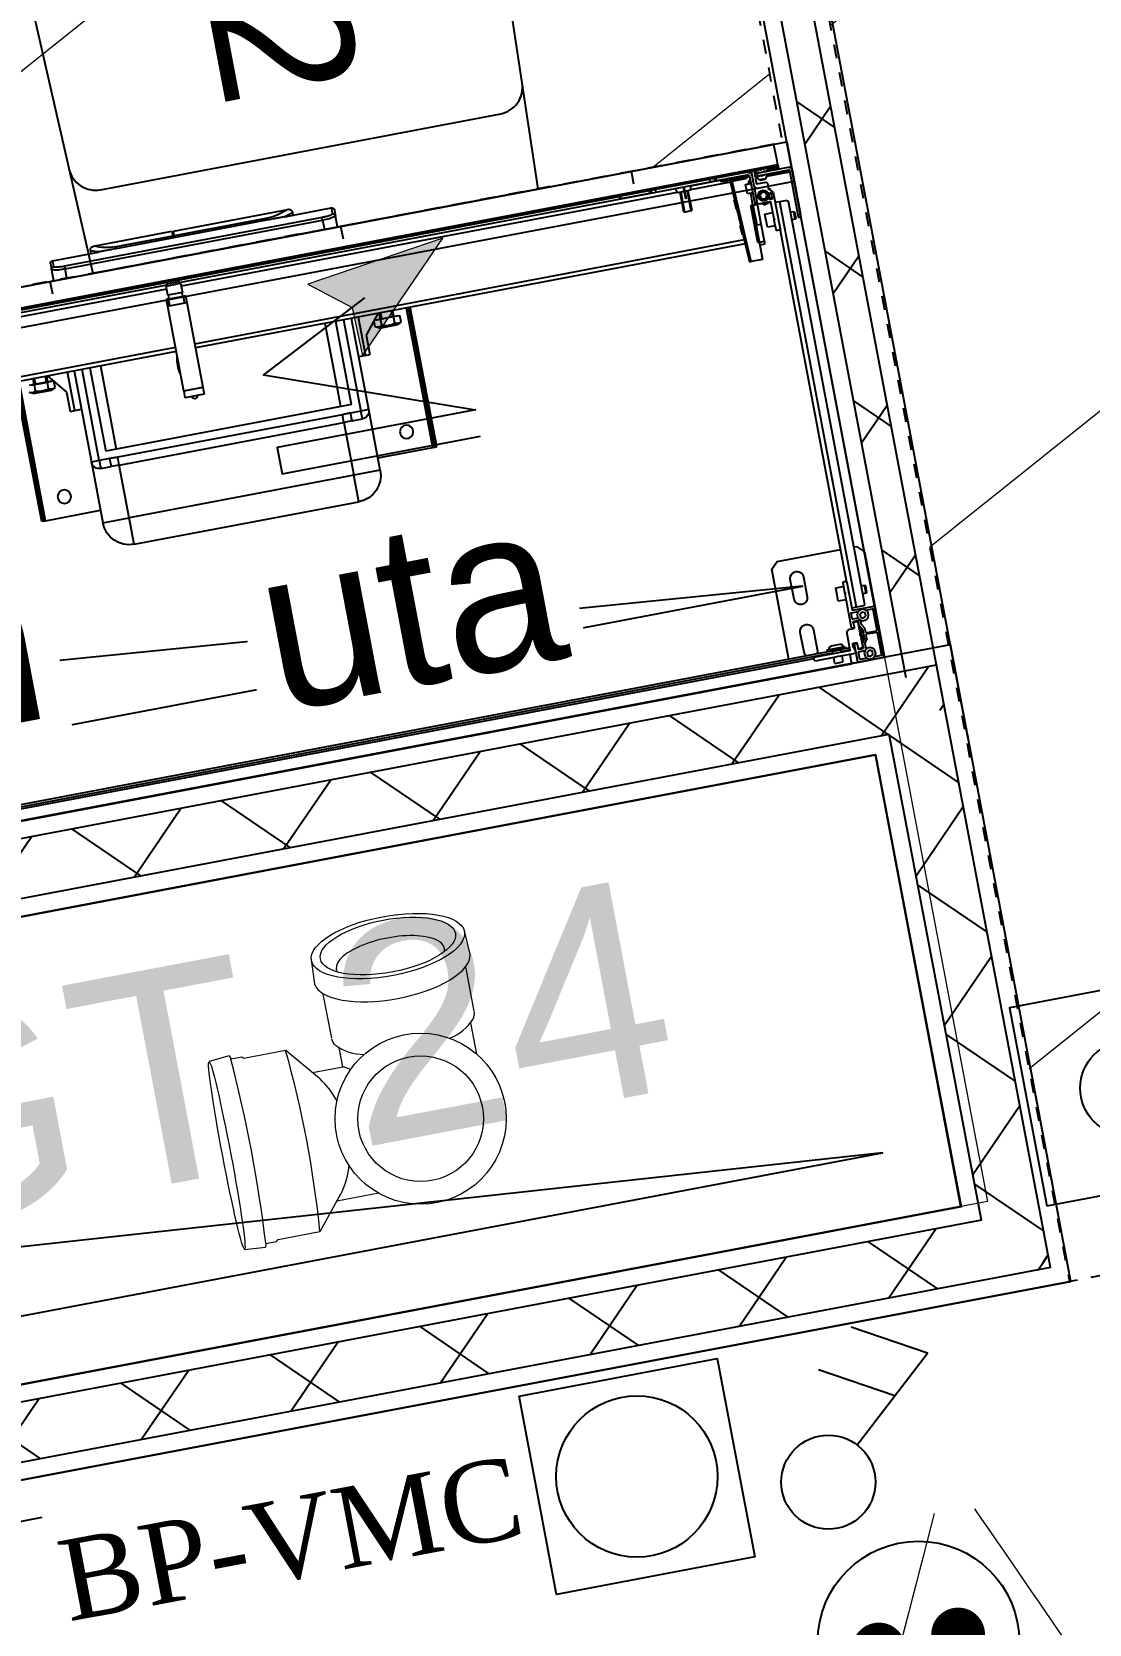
# Model space of a CAD drawing. Header units: centimetres. Extents: x 209280 to 319866, y -365283 to -277503.
# Drawn here: x 228778 to 229564, y -347973 to -346789 of the extents above; entities that cross this region are included whole.
import ezdxf

# ---------------------------------------------------------------- set-up
doc = ezdxf.new("R2010")
doc.units = ezdxf.units.CM
doc.linetypes.add('Style de ligne -1', pattern=[0.41664, 0.20828, -0.20836])
doc.layers.get('0').update_dxf_attribs({"color": 252})
for name, color, linetype in [('3-BAT C-Niveau 1', 252, 'Continuous'), ('prlm-EAU-CHU', 42, 'Continuous'), ('prlm-GT', 242, 'Continuous'), ('prlm-MOD', 64, 'Continuous'), ('prlm-VMC', 93, 'Continuous')]:
    doc.layers.add(name, color=color, linetype=linetype)
doc.layers.add('prlm-ELEC-CFO', color=1, linetype='Continuous', lineweight=25)
doc.styles.add('Geneva', font='arial.ttf')
doc.styles.add('Helvetica', font='arial.ttf')
doc.styles.add('prlm-elec-cfo', font='comic.ttf', dxfattribs={"height": 12})
doc.styles.add('prlm-vmc', font='pala.ttf', dxfattribs={"height": 14})

# ---------------------------------------------------------------- blocks, each defined once
blk = doc.blocks.new('MTI900_Alu_390')
at = {"layer": 'prlm-MOD', "color": 1, "linetype": 'Continuous'}
for p, q in [((-4.225, 0), (4.225, 0)), ((4.278, 0), (4.225, 0)), ((4.225, -0.07), (4.225, 0)), ((4.472, 0), (4.278, 0)), ((4.475, 0), (4.472, 0)), ((4.475, -0.003), (4.475, 0)), ((-4.105, -0.105), (4.105, -0.105)), ((-3.96, -0.09), (3.96, -0.09)), ((3.96, -0.073), (3.96, -0.097)), ((4.13, -0.07), (3.963, -0.07)), ((3.963, -0.1), (4.229, -0.1)), ((4.105, -0.115), (4.095, -0.125)), ((4.105, -0.025), (4.165, -0.025)), ((4.105, -0.025), (4.105, -0.07)), ((4.105, -0.1), (4.105, -0.115)), ((4.165, -0.115), (4.105, -0.115)), ((4.135, -0.075), (4.13, -0.07)), ((4.14, -0.07), (4.135, -0.075)), ((4.267, -0.07), (4.14, -0.07)), ((4.165, -0.07), (4.165, -0.025)), ((4.165, -0.115), (4.165, -0.1)), ((4.165, -0.105), (4.225, -0.105)), ((4.175, -0.125), (4.165, -0.115)), ((4.225, -0.105), (4.225, -0.1)), ((4.225, -0.105), (4.225, -0.12)), ((4.235, -0.1), (4.235, -0.24)), ((4.26, -0.12), (4.27, -0.09)), ((4.27, -0.09), (4.27, -0.073)), ((4.275, -0.003), (4.275, -0.137)), ((4.293, -0.021), (4.293, -0.074)), ((4.295, -0.137), (4.295, -0.098)), ((4.347, -0.018), (4.296, -0.018)), ((4.296, -0.077), (4.331, -0.077)), ((4.298, -0.095), (4.332, -0.095)), ((4.327, -0.1), (4.298, -0.1)), ((4.33, -0.195), (4.33, -0.103)), ((4.335, -0.098), (4.335, -0.134)), ((4.353, -0.086), (4.353, -0.129)), ((4.355, -0.038), (4.375, -0.027)), ((4.355, -0.062), (4.355, -0.038)), ((4.375, -0.073), (4.355, -0.062)), ((4.375, -0.027), (4.395, -0.038)), ((4.395, -0.062), (4.375, -0.073)), ((4.395, -0.038), (4.395, -0.062)), ((4.454, -0.018), (4.403, -0.018)), ((4.457, -0.191), (4.457, -0.021)), ((4.475, -0.387), (4.475, -0.003)), ((-4.1, -0.12), (4.1, -0.12)), ((3.775, -0.12), (3.775, -0.8)), ((3.895, -0.15), (3.895, -0.3)), ((3.995, -0.3), (3.995, -0.15)), ((4.067, -0.12), (4.067, -0.125)), ((4.067, -0.125), (4.203, -0.125)), ((4.067, -0.125), (4.067, -0.135)), ((4.067, -0.135), (4.203, -0.135)), ((4.103, -0.158), (4.168, -0.158)), ((4.17, -0.12), (4.225, -0.12)), ((4.203, -0.125), (4.203, -0.12)), ((4.203, -0.135), (4.203, -0.125)), ((4.26, -0.142), (4.26, -0.12)), ((4.292, -0.145), (4.263, -0.145)), ((4.278, -0.14), (4.292, -0.14)), ((4.295, -0.137), (4.295, -0.142)), ((4.33, -0.195), (4.325, -0.2)), ((4.325, -0.2), (4.33, -0.205)), ((4.338, -0.16), (4.33, -0.16)), ((4.33, -0.168), (4.342, -0.168)), ((4.33, -0.297), (4.33, -0.205)), ((4.33, -0.232), (4.342, -0.232)), ((4.354, -0.236), (4.335, -0.265)), ((4.336, -0.136), (4.354, -0.164)), ((4.338, -0.16), (4.338, -0.24)), ((4.355, -0.19), (4.338, -0.16)), ((4.338, -0.24), (4.355, -0.21)), ((4.354, -0.13), (4.372, -0.159)), ((4.355, -0.166), (4.355, -0.234)), ((4.373, -0.16), (4.373, -0.191)), ((4.373, -0.209), (4.373, -0.24)), ((4.454, -0.194), (4.376, -0.194)), ((4.376, -0.206), (4.454, -0.206)), ((4.457, -0.369), (4.457, -0.209)), ((4.235, -0.24), (4.25, -0.255)), ((4.25, -0.255), (4.292, -0.255)), ((4.275, -0.263), (4.275, -0.52)), ((4.292, -0.26), (4.278, -0.26)), ((4.293, -0.326), (4.293, -0.369)), ((4.295, -0.258), (4.295, -0.263)), ((4.295, -0.302), (4.295, -0.263)), ((4.328, -0.323), (4.296, -0.323)), ((4.298, -0.3), (4.327, -0.3)), ((4.332, -0.305), (4.298, -0.305)), ((4.33, -0.24), (4.338, -0.24)), ((4.335, -0.265), (4.335, -0.302)), ((4.353, -0.271), (4.353, -0.304)), ((4.373, -0.24), (4.354, -0.27)), ((4.355, -0.328), (4.375, -0.317)), ((4.355, -0.352), (4.355, -0.328)), ((4.375, -0.363), (4.355, -0.352)), ((4.375, -0.317), (4.395, -0.328)), ((4.395, -0.352), (4.375, -0.363)), ((4.395, -0.328), (4.395, -0.352)), ((4.296, -0.372), (4.347, -0.372)), ((4.305, -0.6), (4.305, -0.393)), ((4.34, -0.405), (4.305, -0.405)), ((4.308, -0.39), (4.472, -0.39)), ((4.34, -0.405), (4.34, -3.475)), ((4.395, -0.405), (4.34, -0.405)), ((4.405, -0.415), (4.395, -0.405)), ((4.403, -0.372), (4.454, -0.372)), ((4.405, -0.415), (4.405, -3.465)), ((4.475, -0.8), (4.475, -0.387)), ((3.895, -0.55), (3.895, -0.7)), ((3.995, -0.7), (3.995, -0.55)), ((4.215, -0.475), (4.215, -0.575)), ((4.275, -0.475), (4.215, -0.475)), ((4.215, -0.575), (4.275, -0.575)), ((4.275, -0.52), (4.278, -0.523)), ((4.275, -0.52), (4.275, -0.53)), ((4.278, -0.527), (4.275, -0.53)), ((4.275, -0.53), (4.275, -0.6)), ((4.43, -0.495), (4.405, -0.495)), ((4.405, -0.555), (4.43, -0.555)), ((4.43, -0.495), (4.43, -0.555)), ((4.435, -0.5), (4.43, -0.495)), ((4.43, -0.555), (4.435, -0.55)), ((4.435, -0.55), (4.435, -0.5)), ((4.285, -0.61), (4.295, -0.61)), ((4.305, -0.6), (4.305, -3.277)), ((3.775, -0.8), (3.825, -0.85)), ((4.425, -0.85), (4.475, -0.8)), ((3.825, -0.85), (4.305, -0.85)), ((4.405, -0.85), (4.425, -0.85)), ((-0.85, -1.865), (0.85, -1.865)), ((-0.85, -1.865), (-0.85, -2.065)), ((0.85, -1.865), (0.85, -2.065)), ((-1.05, -2.525), (-1.05, -2.065)), ((-1.05, -2.065), (-0.85, -2.065)), ((0.85, -2.065), (-0.85, -2.065)), ((-0.85, -2.065), (-0.85, -2.465)), ((0.85, -2.465), (0.85, -2.065)), ((1.05, -2.065), (0.85, -2.065)), ((1.05, -2.065), (1.05, -2.525)), ((-1.495, -2.16), (-1.495, -3.215)), ((-1.48, -2.16), (-1.495, -2.16)), ((-1.48, -2.16), (-1.48, -3.215)), ((-1.48, -2.16), (-1.465, -2.16)), ((-1.465, -2.16), (-1.05, -2.16)), ((-1.465, -2.16), (-1.465, -3.215)), ((1.05, -2.16), (1.465, -2.16)), ((1.465, -2.16), (1.48, -2.16)), ((1.465, -2.16), (1.465, -3.215)), ((1.48, -2.16), (1.48, -3.215)), ((1.48, -2.16), (1.495, -2.16)), ((1.495, -2.16), (1.495, -3.215)), ((-0.99, -2.465), (-0.912, -2.465)), ((-0.99, -2.525), (-0.99, -2.465)), ((-0.85, -2.465), (-0.912, -2.465)), ((-0.912, -2.525), (-0.912, -2.465)), ((-0.85, -2.465), (0.85, -2.465)), ((-0.85, -2.465), (-0.85, -2.524)), ((0.912, -2.465), (0.85, -2.465)), ((0.85, -2.465), (0.85, -2.524)), ((0.912, -2.465), (0.99, -2.465)), ((0.912, -2.465), (0.912, -2.525)), ((0.99, -2.465), (0.99, -2.525)), ((-1.05, -3.215), (-1.05, -2.525)), ((-0.99, -2.525), (-1.05, -2.525)), ((-0.99, -2.525), (-0.99, -3.215)), ((-0.912, -2.525), (-0.99, -2.525)), ((0.93, -2.585), (-0.93, -2.585)), ((-0.93, -3.215), (-0.93, -2.585)), ((0.85, -2.524), (-0.85, -2.524)), ((-0.85, -3.215), (-0.85, -2.585)), ((0.85, -2.585), (0.85, -3.215)), ((0.99, -2.525), (0.912, -2.525)), ((0.93, -2.585), (0.93, -3.215)), ((0.99, -3.215), (0.99, -2.525)), ((1.05, -2.525), (0.99, -2.525)), ((1.05, -2.525), (1.05, -3.215)), ((-1.134, -2.925), (-1.1, -2.925)), ((-1.134, -3.071), (-1.134, -2.925)), ((-1.1, -2.925), (-1.1, -3.215)), ((-1.1, -2.925), (-1.05, -2.925)), ((-0.277, -2.915), (-0.277, -2.865)), ((-0.132, -2.865), (-0.277, -2.865)), ((-0.132, -2.915), (-0.277, -2.915)), ((-0.277, -2.918), (-0.277, -2.915)), ((-0.277, -2.918), (-0.132, -2.918)), ((-0.277, -3.558), (-0.277, -2.918)), ((-0.132, -2.915), (-0.132, -2.865)), ((-0.132, -2.918), (-0.132, -2.915)), ((-0.132, -3.558), (-0.132, -2.918)), ((1.1, -2.925), (1.05, -2.925)), ((1.1, -3.215), (1.1, -2.925)), ((1.1, -2.925), (1.134, -2.925)), ((1.134, -3.071), (1.134, -2.925)), ((-1.25, -3.215), (-1.134, -3.071)), ((1.25, -3.215), (1.134, -3.071)), ((4.007, -3.691), (4.035, -3.077)), ((4.05, -3.077), (4.022, -3.692)), ((4.035, -3.077), (4.05, -3.077)), ((4.135, -3.077), (4.05, -3.077)), ((4.136, -3.497), (4.135, -3.077)), ((-1.38, -3.106), (-1.408, -3.12)), ((-1.395, -3.172), (-1.225, -3.172)), ((-1.384, -3.17), (-1.359, -3.17)), ((-1.38, -3.106), (-1.24, -3.106)), ((-1.36, -3.172), (-1.36, -3.215)), ((-1.359, -3.12), (-1.359, -3.17)), ((-1.359, -3.17), (-1.31, -3.17)), ((-1.351, -3.215), (-1.351, -3.172)), ((-1.31, -3.17), (-1.261, -3.17)), ((-1.269, -3.215), (-1.269, -3.172)), ((-1.261, -3.12), (-1.261, -3.17)), ((-1.261, -3.17), (-1.236, -3.17)), ((-1.26, -3.215), (-1.26, -3.172)), ((-1.212, -3.12), (-1.24, -3.106)), ((-1.236, -3.17), (-1.214, -3.17)), ((-1.225, -3.172), (-1.225, -3.17)), ((-1.212, -3.12), (-1.212, -3.167)), ((1.24, -3.106), (1.212, -3.12)), ((1.212, -3.12), (1.212, -3.167)), ((1.214, -3.17), (1.236, -3.17)), ((1.225, -3.17), (1.225, -3.172)), ((1.225, -3.172), (1.395, -3.172)), ((1.236, -3.17), (1.261, -3.17)), ((1.24, -3.106), (1.38, -3.106)), ((1.26, -3.172), (1.26, -3.215)), ((1.261, -3.12), (1.261, -3.17)), ((1.261, -3.17), (1.31, -3.17)), ((1.269, -3.215), (1.269, -3.172)), ((1.31, -3.17), (1.359, -3.17)), ((1.351, -3.215), (1.351, -3.172)), ((1.359, -3.12), (1.359, -3.17)), ((1.359, -3.17), (1.384, -3.17)), ((1.36, -3.215), (1.36, -3.172)), ((1.408, -3.12), (1.38, -3.106)), ((1.384, -3.17), (1.408, -3.17)), ((1.395, -3.172), (1.395, -3.17)), ((1.408, -3.12), (1.408, -3.17)), ((4.135, -3.187), (4.175, -3.187)), ((4.175, -3.187), (4.175, -3.207)), ((-0.277, -3.215), (-4.029, -3.215)), ((-0.277, -3.245), (-4.027, -3.245)), ((4.029, -3.215), (-0.132, -3.215)), ((4.027, -3.245), (-0.132, -3.245)), ((4.017, -3.356), (4.021, -3.285)), ((4.026, -3.286), (4.021, -3.285)), ((4.125, -3.207), (4.125, -3.487)), ((4.125, -3.207), (4.175, -3.207)), ((4.175, -3.207), (4.175, -3.337)), ((4.215, -3.305), (4.215, -3.405)), ((4.275, -3.305), (4.215, -3.305)), ((4.275, -3.277), (4.275, -3.346)), ((4.295, -3.267), (4.285, -3.267)), ((4.305, -3.553), (4.305, -3.277)), ((4.017, -3.356), (4.022, -3.356)), ((4.14, -3.337), (4.175, -3.337)), ((4.14, -3.487), (4.14, -3.337)), ((4.175, -3.337), (4.175, -3.487)), ((4.215, -3.405), (4.275, -3.405)), ((4.275, -3.346), (4.275, -3.358)), ((4.275, -3.358), (4.275, -3.484)), ((4.276, -3.348), (4.278, -3.35)), ((4.278, -3.354), (4.276, -3.356)), ((4.43, -3.325), (4.405, -3.325)), ((4.405, -3.385), (4.43, -3.385)), ((4.43, -3.325), (4.43, -3.385)), ((4.435, -3.33), (4.43, -3.325)), ((4.43, -3.385), (4.435, -3.38)), ((4.435, -3.38), (4.435, -3.33)), ((4.455, -3.355), (4.455, -3.335)), ((4.455, -3.335), (4.475, -3.335)), ((4.455, -3.69), (4.455, -3.355)), ((4.475, -3.355), (4.455, -3.355)), ((4.475, -3.335), (4.475, -3.355)), ((4.475, -3.69), (4.475, -3.355)), ((3.625, -3.532), (3.685, -3.532)), ((3.625, -3.532), (3.625, -3.682)), ((3.631, -3.682), (3.631, -3.532)), ((3.679, -3.682), (3.679, -3.532)), ((3.685, -3.682), (3.685, -3.532)), ((4.008, -3.552), (4.012, -3.482)), ((4.008, -3.552), (4.013, -3.552)), ((4.017, -3.482), (4.012, -3.482)), ((4.125, -3.487), (4.14, -3.487)), ((4.14, -3.497), (4.136, -3.497)), ((4.14, -3.487), (4.155, -3.487)), ((4.14, -3.487), (4.14, -3.577)), ((4.155, -3.487), (4.175, -3.487)), ((4.155, -3.497), (4.155, -3.487)), ((4.155, -3.702), (4.155, -3.497)), ((4.175, -3.497), (4.155, -3.497)), ((4.175, -3.487), (4.175, -3.49)), ((4.175, -3.49), (4.175, -3.601)), ((4.272, -3.487), (4.178, -3.487)), ((4.195, -3.561), (4.195, -3.523)), ((4.22, -3.478), (4.23, -3.472)), ((4.23, -3.472), (4.24, -3.478)), ((4.268, -3.521), (4.266, -3.521)), ((4.271, -3.507), (4.271, -3.518)), ((4.273, -3.542), (4.276, -3.542)), ((4.287, -3.504), (4.274, -3.504)), ((4.279, -3.545), (4.279, -3.549)), ((4.282, -3.552), (4.287, -3.552)), ((4.285, -3.504), (4.29, -3.507)), ((4.29, -3.549), (4.29, -3.507)), ((4.34, -3.475), (4.305, -3.475)), ((4.395, -3.475), (4.34, -3.475)), ((4.395, -3.475), (4.405, -3.465)), ((-0.277, -3.558), (-0.132, -3.558)), ((-0.277, -3.56), (-0.277, -3.558)), ((-0.277, -3.61), (-0.277, -3.56)), ((-0.26, -3.56), (-0.277, -3.56)), ((-0.255, -3.61), (-0.277, -3.61)), ((-0.26, -3.558), (-0.26, -3.608)), ((-0.15, -3.608), (-0.26, -3.608)), ((-0.15, -3.638), (-0.26, -3.638)), ((-0.26, -3.638), (-0.26, -3.708)), ((-0.255, -3.608), (-0.255, -3.638)), ((-0.155, -3.638), (-0.155, -3.608)), ((-0.132, -3.61), (-0.155, -3.61)), ((-0.15, -3.608), (-0.15, -3.558)), ((-0.132, -3.56), (-0.15, -3.56)), ((-0.15, -3.708), (-0.15, -3.638)), ((-0.132, -3.56), (-0.132, -3.558)), ((-0.132, -3.61), (-0.132, -3.56)), ((3.655, -3.641), (3.655, -3.627)), ((3.66, -3.627), (3.655, -3.627)), ((3.655, -3.717), (3.655, -3.641)), ((3.66, -3.641), (3.655, -3.641)), ((3.66, -3.641), (3.66, -3.627)), ((3.66, -3.717), (3.66, -3.641)), ((4.115, -3.577), (4.115, -3.647)), ((4.155, -3.577), (4.115, -3.577)), ((4.115, -3.647), (4.155, -3.647)), ((4.14, -3.647), (4.14, -3.657)), ((4.175, -3.623), (4.175, -3.601)), ((4.175, -3.623), (4.175, -3.734)), ((4.176, -3.603), (4.183, -3.61)), ((4.183, -3.614), (4.176, -3.621)), ((4.195, -3.674), (4.195, -3.64)), ((4.198, -3.637), (4.266, -3.637)), ((4.222, -3.663), (4.213, -3.676)), ((4.227, -3.657), (4.225, -3.659)), ((4.265, -3.659), (4.225, -3.659)), ((4.225, -3.659), (4.225, -3.662)), ((4.265, -3.662), (4.225, -3.662)), ((4.263, -3.657), (4.227, -3.657)), ((4.229, -3.657), (4.229, -3.662)), ((4.261, -3.657), (4.261, -3.662)), ((4.265, -3.659), (4.263, -3.657)), ((4.265, -3.662), (4.265, -3.659)), ((4.277, -3.676), (4.268, -3.663)), ((4.276, -3.627), (4.276, -3.584)), ((4.277, -3.582), (4.304, -3.555)), ((4.291, -3.577), (4.281, -3.583)), ((4.291, -3.568), (4.291, -3.577)), ((-4.375, -3.737), (4.375, -3.737)), ((4.375, -3.747), (-4.375, -3.747)), ((-0.26, -3.685), (-3.603, -3.685)), ((-3.597, -3.715), (-0.25, -3.715)), ((-3.175, -3.735), (-0.243, -3.735)), ((-0.26, -3.708), (-0.15, -3.708)), ((-0.25, -3.708), (-0.25, -3.723)), ((-0.25, -3.723), (-0.16, -3.723)), ((-0.167, -3.735), (3.175, -3.735)), ((-0.16, -3.723), (-0.16, -3.708)), ((-0.16, -3.715), (3.598, -3.715)), ((3.604, -3.685), (-0.15, -3.685)), ((3.175, -3.717), (3.185, -3.717)), ((3.175, -3.737), (3.175, -3.717)), ((3.185, -3.717), (3.403, -3.717)), ((3.185, -3.717), (3.185, -3.737)), ((3.403, -3.737), (3.403, -3.717)), ((3.403, -3.717), (3.417, -3.717)), ((3.417, -3.717), (3.45, -3.717)), ((3.417, -3.717), (3.417, -3.737)), ((3.45, -3.717), (3.86, -3.717)), ((3.45, -3.717), (3.45, -3.737)), ((3.605, -3.682), (3.598, -3.717)), ((3.655, -3.682), (3.605, -3.682)), ((3.705, -3.682), (3.66, -3.682)), ((3.712, -3.717), (3.705, -3.682)), ((4.007, -3.685), (3.706, -3.685)), ((3.712, -3.715), (3.935, -3.715)), ((3.86, -3.717), (3.893, -3.717)), ((3.86, -3.717), (3.86, -3.737)), ((3.893, -3.717), (3.907, -3.717)), ((3.893, -3.737), (3.893, -3.717)), ((3.907, -3.717), (4.14, -3.717)), ((3.907, -3.717), (3.907, -3.737)), ((3.935, -3.717), (3.935, -3.712)), ((3.965, -3.712), (3.935, -3.712)), ((3.945, -3.702), (3.965, -3.702)), ((3.965, -3.702), (4.105, -3.702)), ((3.965, -3.712), (3.965, -3.702)), ((3.965, -3.712), (3.965, -3.717)), ((4.105, -3.712), (3.965, -3.712)), ((4.007, -3.692), (4.007, -3.691)), ((4.007, -3.691), (4.022, -3.692)), ((4.022, -3.692), (4.125, -3.692)), ((4.022, -3.692), (4.022, -3.692)), ((4.105, -3.702), (4.125, -3.702)), ((4.105, -3.712), (4.105, -3.702)), ((4.105, -3.717), (4.105, -3.712)), ((4.135, -3.712), (4.105, -3.712)), ((4.125, -3.692), (4.125, -3.702)), ((4.135, -3.712), (4.135, -3.717)), ((4.165, -3.726), (4.165, -3.737)), ((4.175, -3.734), (4.175, -3.737)), ((4.195, -3.722), (4.195, -3.693)), ((4.195, -3.695), (4.215, -3.695)), ((4.215, -3.715), (4.195, -3.715)), ((4.211, -3.677), (4.198, -3.677)), ((4.198, -3.69), (4.225, -3.69)), ((4.198, -3.725), (4.212, -3.725)), ((4.215, -3.695), (4.45, -3.695)), ((4.215, -3.695), (4.215, -3.715)), ((4.215, -3.715), (4.45, -3.715)), ((4.215, -3.72), (4.225, -3.72)), ((4.215, -3.722), (4.215, -3.72)), ((4.225, -3.716), (4.221, -3.72)), ((4.225, -3.69), (4.225, -3.695)), ((4.229, -3.716), (4.225, -3.716)), ((4.228, -3.692), (4.237, -3.692)), ((4.229, -3.69), (4.229, -3.695)), ((4.26, -3.715), (4.231, -3.715)), ((4.243, -3.732), (4.238, -3.737)), ((4.243, -3.687), (4.239, -3.691)), ((4.249, -3.734), (4.241, -3.734)), ((4.251, -3.691), (4.247, -3.687)), ((4.252, -3.737), (4.247, -3.732)), ((4.253, -3.692), (4.263, -3.692)), ((4.261, -3.69), (4.261, -3.695)), ((4.265, -3.716), (4.262, -3.716)), ((4.283, -3.69), (4.265, -3.69)), ((4.265, -3.695), (4.265, -3.69)), ((4.269, -3.72), (4.265, -3.716)), ((4.265, -3.72), (4.283, -3.72)), ((4.452, -3.677), (4.279, -3.677)), ((4.286, -3.692), (4.445, -3.692)), ((4.342, -3.715), (4.289, -3.715)), ((4.295, -3.734), (4.295, -3.73)), ((4.298, -3.727), (4.342, -3.727)), ((4.378, -3.727), (4.298, -3.727)), ((4.298, -3.727), (4.298, -3.737)), ((4.345, -3.724), (4.345, -3.718)), ((4.375, -3.737), (4.375, -3.747)), ((4.375, -3.747), (4.378, -3.747)), ((4.375, -3.792), (4.375, -3.747)), ((4.378, -3.747), (4.378, -3.727)), ((4.455, -3.682), (4.455, -3.68)), ((-4.375, -3.902), (4.375, -3.902)), ((-1.075, -3.985), (-1.075, -3.902)), ((-0.975, -3.902), (-0.975, -3.973)), ((0.975, -3.973), (0.975, -3.902)), ((1.075, -3.902), (1.075, -3.985)), ((4.375, -3.902), (4.375, -3.792)), ((-1.075, -4.03), (-1.075, -3.985)), ((-1.055, -4.05), (-1.055, -4.005)), ((-0.975, -3.973), (0.975, -3.973)), ((-0.975, -3.993), (-0.975, -3.973)), ((0.975, -3.993), (-0.975, -3.993)), ((0.975, -3.973), (0.975, -3.993)), ((1.055, -4.05), (1.055, -4.005)), ((1.075, -4.03), (1.075, -3.985)), ((-1.055, -4.05), (-0.706, -4.05)), ((-0.765, -4.07), (-0.765, -4.05)), ((-0.735, -4.1), (-0.735, -4.1)), ((-0.735, -4.1), (-0.142, -4.1)), ((0.576, -4.05), (-0.576, -4.05)), ((-0.574, -4.05), (-0.574, -4.063)), ((-0.142, -4.063), (-0.574, -4.063)), ((-0.142, -4.063), (-0.142, -4.05)), ((-0.142, -4.1), (-0.142, -4.063)), ((-0.131, -4.05), (-0.131, -4.063)), ((0.574, -4.063), (-0.131, -4.063)), ((-0.131, -4.063), (-0.131, -4.1)), ((-0.131, -4.1), (0.735, -4.1)), ((0.574, -4.05), (0.574, -4.063)), ((0.704, -4.05), (1.055, -4.05)), ((0.735, -4.1), (0.735, -4.1)), ((0.765, -4.07), (0.765, -4.05))]:
    blk.add_line(p, q, dxfattribs=at)
at = {"layer": 'prlm-MOD', "color": 1, "ltscale": 50}
for points in [[(-1.1, -3.806), (-1.1, -3.902)], [(1.1, -3.806), (1.1, -3.902)], [(3.3, -3.806), (3.3, -3.902)]]:
    blk.add_lwpolyline(points, dxfattribs=at)
at = {"layer": 'prlm-MOD', "color": 1, "linetype": 'Continuous'}
for centre, radius in [((4.375, -0.05), 0.0425), ((4.375, -0.34), 0.0425), ((-1.295, -2.31), 0.05), ((1.295, -2.31), 0.05), ((4.23, -3.542), 0.035), ((4.23, -3.542), 0.03), ((4.23, -3.542), 0.025)]:
    blk.add_circle(centre, radius, dxfattribs=at)
for centre, radius, start, end in [((4.278, -0.003), 0.003, 90, 180), ((4.472, -0.003), 0.003, 0, 90), ((3.963, -0.073), 0.003, 90, 180), ((3.963, -0.097), 0.003, 180, 270), ((4.232, -0.1), 0.003, 0, 180), ((4.267, -0.073), 0.003, 0, 90), ((4.267, -0.09), 0.003, 341.5651, 0), ((4.296, -0.021), 0.003, 90, 180), ((4.296, -0.074), 0.003, 180, 270), ((4.298, -0.098), 0.003, 90, 180), ((4.298, -0.103), 0.003, 90, 180), ((4.327, -0.103), 0.003, 0, 90), ((4.331, -0.067), 0.01, 270, 326.3475), ((4.332, -0.098), 0.003, 0, 90), ((4.347, -0.021), 0.003, 84.5182, 90), ((4.403, -0.021), 0.003, 90, 95.4818), ((4.454, -0.021), 0.003, 0, 90), ((3.945, -0.15), 0.05, 143.1301, 180), ((3.945, -0.15), 0.05, 0, 36.8699), ((4.103, -0.133), 0.02, 185.7392, 187.1808), ((4.103, -0.138), 0.02, 171.3731, 270), ((4.168, -0.138), 0.02, 270, 8.6269), ((4.168, -0.133), 0.02, 352.8192, 354.2608), ((4.263, -0.12), 0.003, 161.5651, 180), ((4.263, -0.142), 0.003, 180, 270), ((4.278, -0.137), 0.003, 180, 270), ((4.292, -0.137), 0.003, 270, 0), ((4.292, -0.142), 0.003, 270, 0), ((4.338, -0.134), 0.003, 180, 213.6901), ((4.356, -0.129), 0.003, 180, 213.6901), ((4.352, -0.166), 0.003, 0, 33.6901), ((4.352, -0.234), 0.003, 326.3099, 0), ((4.37, -0.16), 0.003, 0, 33.6901), ((4.376, -0.191), 0.003, 180, 270), ((4.376, -0.209), 0.003, 90, 180), ((4.454, -0.191), 0.003, 270, 0), ((4.454, -0.209), 0.003, 0, 90), ((3.945, -0.3), 0.05, 180, 0), ((4.278, -0.263), 0.003, 90, 180), ((4.292, -0.258), 0.003, 0, 90), ((4.292, -0.263), 0.003, 0, 90), ((4.296, -0.326), 0.003, 90, 180), ((4.298, -0.297), 0.003, 180, 270), ((4.298, -0.302), 0.003, 180, 270), ((4.327, -0.297), 0.003, 270, 0), ((4.328, -0.333), 0.01, 46.149, 90), ((4.332, -0.302), 0.003, 270, 0), ((4.356, -0.271), 0.003, 146.3099, 180), ((4.296, -0.369), 0.003, 180, 270), ((4.308, -0.393), 0.003, 90, 180), ((4.347, -0.369), 0.003, 270, 275.4818), ((4.403, -0.369), 0.003, 264.5182, 270), ((4.454, -0.369), 0.003, 270, 0), ((4.472, -0.387), 0.003, 270, 0), ((3.945, -0.55), 0.05, 0, 180), ((4.276, -0.525), 0.003, 315, 45), ((3.945, -0.7), 0.05, 180, 0), ((4.285, -0.6), 0.01, 180, 270), ((4.295, -0.6), 0.01, 270, 0), ((-0.85, -2.065), 0.2, 90, 180), ((0.85, -2.065), 0.2, 0, 90), ((-0.99, -2.525), 0.06, 90, 180), ((0.99, -2.525), 0.06, 0, 90), ((-0.205, -2.865), 0.02, 0, 180), ((0, -3.11), 0.285, 166.8264, 193.1736), ((-1.384, -3.162), 0.0487, 59.7422, 120.2578), ((-1.236, -3.162), 0.0487, 59.7422, 120.2578), ((1.236, -3.162), 0.0487, 59.7422, 120.2578), ((1.384, -3.162), 0.0487, 59.7422, 120.2578), ((4.285, -3.277), 0.01, 90, 180), ((4.295, -3.277), 0.01, 0, 90), ((4.278, -3.346), 0.003, 180, 225), ((4.278, -3.358), 0.003, 135, 180), ((4.276, -3.352), 0.003, 315, 45), ((4.178, -3.49), 0.003, 90, 180), ((4.23, -3.542), 0.04, 33.9272, 355.9994), ((4.23, -3.542), 0.065, 57.7958, 122.2042), ((4.23, -3.542), 0.06, 66.4435, 113.5565), ((4.266, -3.518), 0.003, 213.9272, 270), ((4.23, -3.542), 0.04, 0, 33.9272), ((4.268, -3.518), 0.003, 270, 0), ((4.273, -3.545), 0.003, 90, 175.9994), ((4.23, -3.542), 0.04, 355.9994, 0), ((4.274, -3.507), 0.003, 90, 180), ((4.272, -3.484), 0.003, 270, 0), ((4.23, -3.542), 0.06, 0, 39.2965), ((4.276, -3.545), 0.003, 0, 90), ((4.282, -3.549), 0.003, 180, 270), ((4.23, -3.542), 0.065, 22.6199, 35.7758), ((4.287, -3.507), 0.003, 0, 90), ((4.287, -3.549), 0.003, 270, 0), ((4.23, -3.542), 0.06, 351.491, 0), ((4.16, -3.657), 0.02, 180, 230.1159), ((4.178, -3.601), 0.003, 180, 225), ((4.178, -3.623), 0.003, 135, 180), ((4.181, -3.612), 0.003, 315, 45), ((4.198, -3.64), 0.003, 90, 180), ((4.225, -3.665), 0.003, 90, 145.008), ((4.265, -3.665), 0.003, 34.992, 90), ((4.266, -3.627), 0.01, 270, 0), ((4.23, -3.542), 0.065, 315.0475, 333.838), ((4.279, -3.584), 0.003, 135, 180), ((4.302, -3.553), 0.003, 315, 0), ((-0.235, -3.723), 0.015, 180, 255.1649), ((-0.175, -3.723), 0.015, 284.8351, 0), ((3.945, -3.712), 0.01, 90, 180), ((3.997, -3.692), 0.01, 270, 357.3974), ((4.125, -3.712), 0.02, 347.588, 90), ((4.125, -3.712), 0.01, 0, 90), ((4.14, -3.702), 0.035, 270, 0), ((4.14, -3.702), 0.015, 270, 0), ((4.115, -3.71), 0.05, 37.0861, 50.1159), ((4.178, -3.734), 0.003, 180, 270), ((4.198, -3.674), 0.003, 180, 270), ((4.198, -3.693), 0.003, 90, 180), ((4.198, -3.722), 0.003, 180, 270), ((4.211, -3.674), 0.003, 270, 325.008), ((4.212, -3.722), 0.003, 270, 0), ((4.225, -3.693), 0.003, 19.4712, 90), ((4.215, -3.715), 0.01, 353.9388, 0), ((4.225, -3.717), 0.003, 270, 350.4059), ((4.231, -3.718), 0.003, 90, 170.4059), ((4.237, -3.689), 0.003, 270, 315), ((4.245, -3.689), 0.003, 45, 135), ((4.245, -3.734), 0.003, 45, 135), ((4.253, -3.689), 0.003, 225, 270), ((4.26, -3.718), 0.003, 9.5941, 90), ((4.265, -3.717), 0.003, 189.5941, 270), ((4.265, -3.693), 0.003, 90, 160.5288), ((4.275, -3.715), 0.01, 180, 186.0612), ((4.279, -3.674), 0.003, 214.992, 270), ((4.283, -3.693), 0.003, 19.4712, 90), ((4.283, -3.717), 0.003, 270, 350.4059), ((4.289, -3.718), 0.003, 90, 170.4059), ((4.292, -3.734), 0.003, 270, 0), ((4.298, -3.73), 0.003, 90, 180), ((4.342, -3.718), 0.003, 0, 90), ((4.342, -3.724), 0.003, 270, 0), ((4.445, -3.682), 0.01, 270, 0), ((4.45, -3.69), 0.025, 270, 0), ((4.45, -3.69), 0.005, 270, 0), ((4.452, -3.68), 0.003, 0, 90), ((-0.996, -4.212), 0.24, 84.8699, 109.1091), ((0.999, -4.194), 0.222, 69.8915, 96.1295), ((-1.055, -4.03), 0.02, 180, 270), ((-0.569, -4.616), 0.581, 102.5837, 109.7412), ((-0.735, -4.07), 0.03, 180, 270), ((-0.569, -4.458), 0.394, 90.7355, 114.8981), ((0.568, -4.46), 0.396, 65.1634, 89.203), ((0.569, -4.614), 0.579, 70.2259, 77.4042), ((0.735, -4.07), 0.03, 270, 0), ((1.055, -4.03), 0.02, 270, 0)]:
    blk.add_arc(centre, radius, start, end, dxfattribs=at)
for centre, major_axis, ratio, start_param, end_param in [((3.997, -3.692), (-0.025, 0), 0.4, 1.570796, 3.096169), ((4.022, -3.693), (-0.015, 0.0007), 0.045361, -1.568734, 0), ((-1.055, -3.985), (0.02, 0), 0.989815, 3.141593, 4.712389), ((1.055, -3.985), (-0.02, 0), 0.989815, 1.570796, 3.141593)]:
    blk.add_ellipse(centre, major_axis=major_axis, ratio=ratio, start_param=start_param, end_param=end_param, dxfattribs=at)
for points, knots in [([(-0.85, -2.524), (-0.86, -2.524), (-0.871, -2.524), (-0.892, -2.525), (-0.902, -2.525), (-0.912, -2.525)], [0, 0, 0, 0, 0.5, 0.5, 1, 1, 1, 1]), ([(0.912, -2.525), (0.902, -2.525), (0.892, -2.525), (0.871, -2.524), (0.86, -2.524), (0.85, -2.524)], [0, 0, 0, 0, 0.5, 0.5, 1, 1, 1, 1]), ([(-1.359, -3.12), (-1.351, -3.118), (-1.343, -3.117), (-1.331, -3.115), (-1.326, -3.114), (-1.318, -3.114), (-1.314, -3.114), (-1.302, -3.114), (-1.294, -3.114), (-1.277, -3.117), (-1.269, -3.118), (-1.261, -3.12)], [0, 0, 0, 0, 0.25, 0.25, 0.375, 0.375, 0.5, 0.5, 0.75, 0.75, 1, 1, 1, 1]), ([(1.261, -3.12), (1.269, -3.118), (1.277, -3.117), (1.294, -3.114), (1.302, -3.114), (1.314, -3.114), (1.318, -3.114), (1.326, -3.114), (1.331, -3.115), (1.343, -3.117), (1.351, -3.118), (1.359, -3.12)], [0, 0, 0, 0, 0.25, 0.25, 0.5, 0.5, 0.625, 0.625, 0.75, 0.75, 1, 1, 1, 1]), ([(-0.975, -3.993), (-0.98, -3.993), (-0.986, -3.993), (-0.996, -3.993), (-1.001, -3.993), (-1.008, -3.994), (-1.011, -3.994), (-1.015, -3.995), (-1.018, -3.995), (-1.024, -3.995), (-1.028, -3.996), (-1.035, -3.997), (-1.039, -3.998), (-1.045, -3.999), (-1.047, -4), (-1.05, -4.001), (-1.051, -4.001), (-1.052, -4.002), (-1.053, -4.002), (-1.054, -4.004), (-1.055, -4.004), (-1.055, -4.005)], [0, 0, 0, 0, 0.125, 0.125, 0.25, 0.25, 0.3125, 0.3125, 0.375, 0.375, 0.5, 0.5, 0.625, 0.625, 0.75, 0.75, 0.8125, 0.8125, 0.875, 0.875, 1, 1, 1, 1]), ([(1.055, -4.005), (1.055, -4.004), (1.054, -4.004), (1.053, -4.002), (1.052, -4.002), (1.051, -4.001), (1.049, -4.001), (1.047, -4), (1.044, -3.999), (1.043, -3.999), (1.039, -3.998), (1.035, -3.997), (1.03, -3.996), (1.028, -3.996), (1.024, -3.995), (1.022, -3.995), (1.015, -3.994), (1.011, -3.994), (1.003, -3.994), (1.001, -3.993), (0.996, -3.993), (0.993, -3.993), (0.986, -3.993), (0.98, -3.993), (0.975, -3.993)], [0, 0, 0, 0, 0.125, 0.125, 0.1875, 0.1875, 0.25, 0.3125, 0.3125, 0.375, 0.375, 0.5, 0.5, 0.5625, 0.5625, 0.625, 0.625, 0.75, 0.75, 0.8125, 0.8125, 0.875, 0.875, 1, 1, 1, 1]), ([(-0.576, -4.05), (-0.589, -4.05), (-0.602, -4.05), (-0.621, -4.05), (-0.627, -4.05), (-0.64, -4.05), (-0.646, -4.05), (-0.664, -4.05), (-0.676, -4.05), (-0.692, -4.05), (-0.697, -4.05), (-0.704, -4.05), (-0.705, -4.05), (-0.707, -4.05)], [0, 0, 0, 0, 0.125, 0.125, 0.1875, 0.1875, 0.25, 0.25, 0.375, 0.375, 0.4375, 0.4375, 0.4568651, 0.4568651, 0.4568651, 0.4568651]), ([(0.705, -4.05), (0.7, -4.05), (0.693, -4.05), (0.681, -4.05), (0.676, -4.05), (0.664, -4.05), (0.652, -4.05), (0.64, -4.05), (0.628, -4.05), (0.621, -4.05), (0.602, -4.05), (0.589, -4.05), (0.576, -4.05)], [0.5494968, 0.5494968, 0.5494968, 0.5494968, 0.625, 0.625, 0.6875, 0.6875, 0.75, 0.8125, 0.8125, 0.875, 0.875, 1, 1, 1, 1])]:
    blk.add_open_spline(points, degree=3, knots=knots, dxfattribs=at)
blk = doc.blocks.new('xi.aam22')
at = {"layer": 'prlm-EAU-CHU', "color": 0, "lineweight": 13}
for p, q in [((-5.8, 13.12), (-5.89, 11.33)), ((5.89, 11.33), (5.8, 13.12)), ((-5.41, 10.46), (-5.41, 7.11)), ((5.41, 7.11), (5.41, 10.46)), ((-13.12, 7.25), (-14.67, 7.11)), ((-13.12, 7.25), (-13.03, 6.97)), ((-12.22, 6.97), (-13.03, 6.97)), ((-12.09, 6.85), (-12.22, 6.97)), ((-8.92, 6.85), (-12.09, 6.85)), ((-6.83, 4.34), (-8.91, 6.84)), ((-5, 6.32), (-5, 4.87)), ((5, 3.93), (5, 6.32)), ((-7.27, 4.87), (-4.96, 4.87)), ((-8.91, -6.84), (-6.83, -4.34)), ((-4.09, -4.87), (-7.27, -4.87)), ((-13.03, -6.94), (-13.12, -7.25)), ((-13.03, -6.97), (-12.22, -6.97)), ((-12.22, -6.97), (-12.09, -6.85)), ((-12.09, -6.85), (-8.92, -6.85)), ((-14.67, -7.11), (-13.12, -7.25))]:
    blk.add_line(p, q, dxfattribs=at)
at = {"layer": 'prlm-EAU-CHU', "color": 0, "lineweight": 13, "flags": 128}
blk.add_lwpolyline([(-4.96, 4.87), (-4.86, 4.84), (-4.68, 4.73), (-4.43, 4.56)], dxfattribs=at)
at = {"layer": 'prlm-EAU-CHU', "color": 0, "lineweight": 13}
for radius in [6.36, 4.67]:
    blk.add_circle((0, 0), radius, dxfattribs=at)
for centre, radius, start, end in [((-119.65, -0.01), 106.84, 356.281, 3.7477), ((-87.18, 0), 78.56, 354.9975, 5.0025), ((-4.48, 7.14), 0.936, 184.6605, 218.1259), ((-2.54, 9.09), 3.68, 223.507, 258.776), ((2.54, 9.09), 3.68, 281.224, 316.493), ((4.48, 7.14), 0.936, 321.8741, 355.3395), ((-11.68, 0.73), 6.05, 16.1332, 36.5542), ((-11.68, -0.73), 6.05, 323.4458, 343.8668)]:
    blk.add_arc(centre, radius, start, end, dxfattribs=at)
for centre, major_axis, ratio in [((0, 13.07), (5.79, 0), 0.383426), ((0, 13.07), (5.11, 0), 0.383329), ((-14.67, 0), (0, -7.1), 0.043635)]:
    blk.add_ellipse(centre, major_axis=major_axis, ratio=ratio, dxfattribs=at)
for centre, major_axis, ratio, start_param, end_param in [((0, 12.09), (-4.1, -0.03), 0.383971, 2.986035, 6.398097), ((0, 11.41), (-5.89, 0), 0.391508, 0.036281, 3.105311)]:
    blk.add_ellipse(centre, major_axis=major_axis, ratio=ratio, start_param=start_param, end_param=end_param, dxfattribs=at)
blk = doc.blocks.new('xi.bp-vmc-cui')
at = {"layer": 'prlm-VMC', "color": 0, "linetype": 'ByBlock', "lineweight": -2, "flags": 128}
blk.add_lwpolyline([(-7.5, 7.5), (7.5, 7.5), (7.5, -7.5), (-7.5, -7.5)], close=True, dxfattribs=at)
at = {"layer": 'prlm-VMC', "color": 0, "linetype": 'ByBlock', "lineweight": -2}
blk.add_circle((0, 0), 6, dxfattribs=at)
blk = doc.blocks.new('xi.uta')
at = {"layer": 'prlm-ELEC-CFO', "lineweight": 5}
blk.add_hatch(color=0, dxfattribs=at).paths.add_polyline_path([(-3, 6), (-0.1, 3.7), (0, 0), (7.5, 7.5)])
at = {"layer": 'prlm-ELEC-CFO', "color": 0, "lineweight": 5, "flags": 128}
blk.add_lwpolyline([(-3, 6), (-0.1, 3.7), (0, 0), (7.5, 7.5)], close=True, dxfattribs=at)
at = {"layer": 'prlm-ELEC-CFO', "color": 0}
blk.add_lwpolyline([(0.95, 4.23), (-7.5, 0), (7.5, -5.5), (-7.5, -5.5), (-7.5, -7.5), (7.5, -7.5)], dxfattribs=at)
blk = doc.blocks.new('xi.PCHD')
at = {"color": 0, "lineweight": 5}
blk.add_wipeout([(-7.5, -7.5), (7.5, -7.5), (7.5, 7.5), (-7.5, 7.5)], dxfattribs=at).dxf.layer = 'prlm-ELEC-CFO'
at = {"layer": 'prlm-ELEC-CFO', "color": 0, "linetype": 'ByBlock', "lineweight": 5, "const_width": 2}
for points in [[(-4, 0, 1), (-2, 0, 1)], [(2, 0, 1), (4, 0, 1)]]:
    blk.add_lwpolyline(points, format="xyb", close=True, dxfattribs=at)
at = {"layer": 'prlm-ELEC-CFO', "color": 0, "linetype": 'ByBlock', "lineweight": -2}
blk.add_circle((0, 0), 7.5, dxfattribs=at)
blk = doc.blocks.new('xi.DA')
at = {"layer": 'prlm-ELEC-CFO', "color": 0}
for points in [[(0.61, -1.67), (7.04, 4.05), (1.81, 7.01)], [(4.05, 1.39), (-1.17, 4.34)]]:
    blk.add_lwpolyline(points, dxfattribs=at)
blk.add_circle((-2, -4), 3.5, dxfattribs=at)
blk = doc.blocks.new('xi.BP')
at = {"layer": 'prlm-ELEC-CFO', "color": 0, "flags": 128}
blk.add_lwpolyline([(-7.5, -7.5), (7.5, -7.5), (7.5, 7.5), (-7.5, 7.5)], close=True, dxfattribs=at)
at = {"layer": 'prlm-ELEC-CFO', "color": 0}
blk.add_circle((0, 0), 3.5, dxfattribs=at)
blk = doc.blocks.new('Groupe-94-1')
at = {"linetype": 'Style de ligne -1', "ltscale": 50.8, "flags": 128}
blk.add_lwpolyline([(13945.93, -48388.5), (13923.6, -48270.6), (13982.55, -48259.43), (14004.88, -48377.34)], close=True, dxfattribs=at)

msp = doc.modelspace()

# ---------------------------------------------------------------- hatches: boundary and pattern name
at = {"linetype": 'Continuous'}
h = msp.add_hatch(dxfattribs=at)
h.set_pattern_fill('02_ISOLANT', color=256, scale=10, angle=100.728125, style=0, pattern_type=2)
h.set_pattern_definition([(145.728125, (88960.93, 134700.79), (-45.049638, -66.109985), []), (235.728125, (88960.93, 134700.79), (-66.109985, 45.049638), [])])
h.paths.add_polyline_path([(229427.948, -347269.427), (229457.783, -347297.975), (229123.125, -345531.597), (229104.011, -345559.644)])
h = msp.add_hatch(dxfattribs=at)
h.set_pattern_fill('02_ISOLANT', color=256, scale=10, angle=10.723595, style=0, pattern_type=2)
h.set_pattern_definition([(55.723595, (88960.93, 134700.79), (-66.106423, 45.054865), []), (145.723595, (88960.93, 134700.79), (45.054865, 66.106423), [])])
h.paths.add_polyline_path([(228522.099, -347435.683), (228487.054, -347487.102), (229415.52, -347311.271), (229450.564, -347259.852)])
h = msp.add_hatch(dxfattribs=at)
h.set_pattern_fill('02_ISOLANT', color=256, scale=10, angle=100.723595, style=0, pattern_type=2)
h.set_pattern_definition([(145.723595, (88960.93, 134700.79), (-45.054865, -66.106423), []), (235.723595, (88960.93, 134700.79), (-66.106423, 45.054865), [])])
h.paths.add_polyline_path([(229483.994, -347672.844), (229535.413, -347707.889), (229450.564, -347259.852), (229415.52, -347311.271)])
h = msp.add_hatch(dxfattribs=at)
h.set_pattern_fill('02_ISOLANT', color=256, scale=10, angle=-169.276405, style=0, pattern_type=2)
h.set_pattern_definition([(235.723595, (88960.93, 134700.79), (66.106423, -45.054865), []), (325.723595, (88960.93, 134700.79), (-45.054865, -66.106423), [])])
h.paths.add_polyline_path([(229535.413, -347707.889), (229483.994, -347672.844), (228100.614, -347934.826), (228108.801, -347978.058)])
at = {"layer": '3-BAT C-Niveau 1', "linetype": 'Continuous', "lineweight": 18}
h = msp.add_hatch(dxfattribs=at)
h.set_pattern_fill('BA 13', color=256, scale=10, style=0, pattern_type=2)
h.set_pattern_definition([(218.65981, (88960.93, 134700.8), (-199.24783, 287.75041), [])])
h.paths.add_polyline_path([(229975.64, -343939.552), (230422.395, -346332.929), (231086.592, -346207.145), (231300.378, -347336.025), (230642.058, -347460.697), (230651.676, -347509.585), (229549.752, -347718.445), (229130.376, -345517.034), (228691.321, -345600.181), (228700.624, -345649.308), (229090.556, -345575.463), (229336.115, -346871.404), (227960.126, -347131.987), (227449.749, -344418.627)])
h.paths.add_polyline_path([(230642.018, -347460.704), (230633.221, -347462.37), (230633.917, -347466.101)])

# ---------------------------------------------------------------- linework, layer by layer
at = {"linetype": 'Continuous', "lineweight": 25}
for p, q in [((229473.944, -347313.437), (229133.478, -345516.406)), ((229411.787, -347253.965), (229093.658, -345574.835)), ((228532.453, -347420.491), (229460.918, -347244.66)), ((229550.604, -347718.243), (229460.918, -347244.66)), ((228476.7, -347502.294), (229405.166, -347326.463)), ((229468.802, -347662.49), (229405.166, -347326.463)), ((229468.802, -347662.49), (228098.195, -347922.053)), ((229550.604, -347718.243), (228111.22, -347990.831))]:
    msp.add_line(p, q, dxfattribs=at)
at = {"linetype": 'Continuous'}
for p, q in [((229457.783, -347297.975), (229123.125, -345531.597)), ((229457.783, -347297.975), (229123.125, -345531.597)), ((229427.948, -347269.427), (229104.011, -345559.644)), ((229427.948, -347269.427), (229104.011, -345559.644)), ((229411.787, -347253.965), (229093.658, -345574.835)), ((228532.453, -347420.491), (229460.918, -347244.66)), ((228522.099, -347435.683), (229450.564, -347259.852)), ((228522.099, -347435.683), (229450.564, -347259.852)), ((229535.413, -347707.889), (229450.564, -347259.852)), ((229535.413, -347707.889), (229450.564, -347259.852)), ((228487.054, -347487.102), (229415.52, -347311.271)), ((228487.054, -347487.102), (229415.52, -347311.271)), ((229483.994, -347672.844), (229415.52, -347311.271)), ((229483.994, -347672.844), (229415.52, -347311.271)), ((229468.802, -347662.49), (229405.166, -347326.463)), ((229550.604, -347718.243), (229520.478, -347559.159)), ((229468.802, -347662.49), (229451.7, -347572.184)), ((228098.195, -347922.053), (229468.802, -347662.49)), ((229483.994, -347672.844), (228100.614, -347934.826)), ((229483.994, -347672.844), (228100.614, -347934.826)), ((229535.413, -347707.889), (228108.801, -347978.058)), ((229535.413, -347707.889), (228108.801, -347978.058)), ((228111.22, -347990.831), (229550.604, -347718.243)), ((229550.604, -347718.243), (228111.22, -347990.831))]:
    msp.add_line(p, q, dxfattribs=at)
at = {"linetype": 'Continuous', "flags": 128}
msp.add_lwpolyline([(228823.286, -346968.518), (229154.472, -346905.656), (229108.181, -346600.638, 0.11633375), (229059.679, -346480.78, 0.11614379), (228962.829, -346395.24, 0.14772698), (228884.402, -346386.919, 0.14772467), (228814.638, -346423.319), (228814.576, -346423.38, 0.11673047), (228755.805, -346538.458, 0.11595242), (228754.496, -346667.77)], format="xyb", close=True, dxfattribs=at)
msp.add_lwpolyline([(228805.55, -346891.168), (228805.56, -346891.21, 0.19385504), (228814.098, -346903.49), (228814.211, -346903.563, 0.19214281), (228828.799, -346906.4), (229126.484, -346849.897), (229126.521, -346849.89, 0.19435728), (229139.096, -346841.803, 0.19385504), (229142.54, -346827.249), (229142.534, -346827.206)], format="xyb", dxfattribs=at)
at = {"linetype": 'Continuous', "lineweight": 18, "flags": 128}
msp.add_lwpolyline([(227963.23, -347131.358), (229339.218, -346870.776), (229488.447, -347658.77), (228112.459, -347919.352)], close=True, dxfattribs=at)
at = {"linetype": 'Continuous', "flags": 128}
for points in [[(229339.218, -346870.776), (229344.8, -346900.252), (228465.467, -347066.778), (228459.885, -347037.302)], [(228526.555, -347120.632), (228569.859, -347349.299), (229350.939, -347201.379), (228629.775, -347273.355)], [(228054.81, -347236.144), (228172.407, -347857.111), (229410.372, -347622.667), (228254.386, -347748.795)]]:
    msp.add_lwpolyline(points, close=True, dxfattribs=at)
at = {"layer": '3-BAT C-Niveau 1', "linetype": 'Style de ligne -1', "ltscale": 50.8, "flags": 128}
msp.add_lwpolyline([(229975.64, -343939.552), (230422.395, -346332.929), (231086.592, -346207.145), (231300.378, -347336.025), (230642.058, -347460.697), (230651.676, -347509.585), (229549.752, -347718.445), (229130.376, -345517.034), (228691.321, -345600.181), (228700.624, -345649.308), (229090.556, -345575.463), (229336.115, -346871.404), (227960.126, -347131.987), (227449.749, -344418.627)], close=True, dxfattribs=at)
at = {"layer": 'prlm-GT', "ltscale": 50}
msp.add_lwpolyline([(227974.114, -347200.878), (228404.251, -347119.451), (228476.813, -347502.61), (229405.278, -347326.778), (229468.915, -347662.806), (228110.318, -347920.095)], close=True, dxfattribs=at)

# ---------------------------------------------------------------- block references
at = {"xscale": 10, "yscale": 10, "zscale": 10}
msp.add_blockref('Groupe-94-1', (88960.928, 134700.79), dxfattribs=at)
at = {"layer": 'prlm-EAU-CHU', "xscale": 10, "yscale": 10, "zscale": 10, "rotation": 10.7235947438856}
msp.add_blockref('xi.aam22', (229066.944, -347597.305), dxfattribs=at)
at = {"layer": 'prlm-ELEC-CFO', "xscale": 10, "yscale": 10, "zscale": 10, "rotation": 10.72360141139323}
for name, p in [('xi.BP', (229592.426, -347574.57)), ('xi.bp-vmc-cui', (229227.792, -347863.378))]:
    msp.add_blockref(name, p, dxfattribs=at)
at = {"layer": 'prlm-MOD', "xscale": -99.99999999999972, "yscale": 99.99999999999974, "zscale": 99.99999999999972, "rotation": 190.7237167511639}
msp.add_blockref('MTI900_Alu_390', (228972.214, -347337.548), dxfattribs=at)

# ---------------------------------------------------------------- texts
at = {"insert": (229185.993, -346556.029), "char_height": 151.30859, "attachment_point": 2, "rotation": 280.723595, "line_spacing_factor": 0.834288, "style": 'Helvetica'}
msp.add_mtext('Wc\\P{\\H0.6752x;1,85m2}\\P', dxfattribs=at)
at = {"layer": '3-BAT C-Niveau 1', "insert": (228624.671, -347531.65), "char_height": 159.8524, "attachment_point": 1, "rotation": 10.723595, "line_spacing_factor": 0.25, "style": 'Geneva'}
msp.add_mtext('GT 24', dxfattribs=at)
at = {"layer": 'prlm-ELEC-CFO', "insert": (228794.186, -347912.316), "char_height": 60, "attachment_point": 1, "rotation": 10.723601, "style": 'prlm-vmc'}
msp.add_mtext_dynamic_manual_height_columns('BP-VMC', width=101.12978, gutter_width=50, heights=[0], dxfattribs=at)

# ---------------------------------------------------------------- next in the draw order: block references
at = {"layer": 'prlm-ELEC-CFO', "xscale": 10, "yscale": 10, "zscale": 10, "rotation": 10.72360141139323}
msp.add_blockref('xi.PCHD', (229437.223, -347986.463), dxfattribs=at)

# ---------------------------------------------------------------- next in the draw order: texts
at = {"layer": 'prlm-ELEC-CFO', "lineweight": 20, "char_height": 120, "attachment_point": 5, "rotation": 10.723601, "line_spacing_factor": 0.8, "style": 'prlm-elec-cfo', "bg_fill": 3, "box_fill_scale": 1.1, "bg_fill_color": 256, "bg_fill_transparency": 0}
for s, insert in [('uta', (229059.058, -347216.294)), ('ch', (228699.867, -347255.712))]:
    msp.add_mtext(s, dxfattribs=dict(at, insert=insert))

# ---------------------------------------------------------------- next in the draw order: linework, layer by layer
at = {"layer": 'prlm-ELEC-CFO', "lineweight": 13}
for points in [[(229448.743, -347891.017), (229339.666, -348210.126), (228484.081, -348685.505)], [(229478.867, -347887.418), (229821.162, -348424.775), (229977.118, -349193.52), (229682.672, -349393.5)]]:
    msp.add_spline(points, degree=3, dxfattribs=at)

# ---------------------------------------------------------------- next in the draw order: block references
at = {"layer": 'prlm-ELEC-CFO', "xscale": 10, "yscale": 10, "zscale": 10, "rotation": 10.72360141139323}
for name, p in [('xi.uta', (229023.798, -347030.079)), ('xi.DA', (229382.388, -347824.567))]:
    msp.add_blockref(name, p, dxfattribs=at)

doc.saveas('drawing.dxf')
